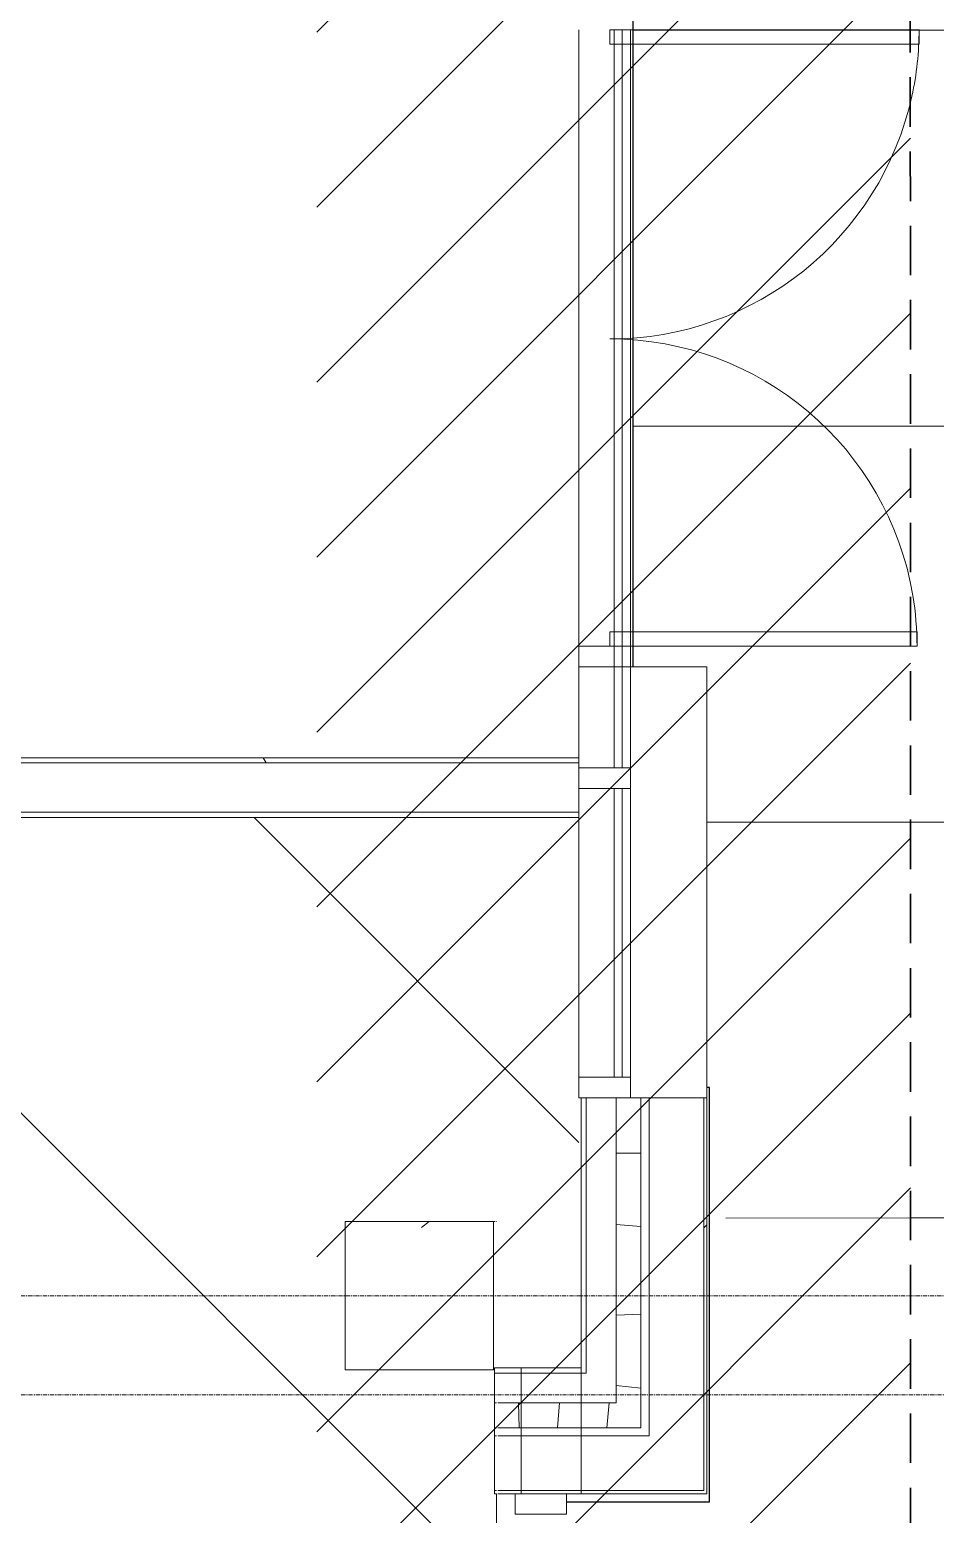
# Model space of a CAD drawing. Header units: inches. Extents: x 3268 to 7018, y 976 to 6708.
# Drawn here: x 5946 to 6055.8, y 3172.6 to 3352.6 of the extents above; entities that cross this region are included whole.
import ezdxf

# ---------------------------------------------------------------- set-up
doc = ezdxf.new("R2010")
doc.units = ezdxf.units.IN
doc.header["$MEASUREMENT"] = 0
for name, pattern in [('_Hidden Lines', [0.125, 0.0625, -0.0625]), ('Grid Line 1_2_', [0.8749999999999999, 0.4999999999999999, -0.125, 0.125, -0.125]), ('IMPORT-DASHED _2_', [8.999999999999996, 5.999999999999998, -2.999999999999999])]:
    doc.linetypes.add(name, pattern=pattern)
for name, color, linetype, lineweight in [('A-DETL', 90, 'Continuous', 9), ('A-DETL-GENF', 92, 'Continuous', 9), ('A-DOOR', 31, 'Continuous', 9), ('A-GLAZ-CURT', 52, 'Continuous', 9), ('A-GLAZ-CWMG', 51, 'Continuous', 9), ('A-WALL', 113, 'Continuous', 9), ('A-WALL-PATT', 111, 'Continuous', 15), ('C-BLDG', 3, 'Continuous', 25), ('C-ESMT-STBK', 4, 'IMPORT-DASHED _2_', 35), ('I-WALL', 2, 'Continuous', 9), ('L-PVMT-CONC-HATC', 252, 'Continuous', 15), ('S-COLS', 52, 'Continuous', 9), ('S-GRID', 1, 'Continuous', 9), ('site_dwg', 8, 'Continuous', 9)]:
    doc.layers.add(name, color=color, linetype=linetype, lineweight=lineweight)
pattern_1 = [(0, (0, 0), (122.88, 30.72), [5.069, -87.09100000000001, 5.069, -87.09100000000001, -491.52]), (0, (0, 0), (122.88, 30.72), [-184.32, 5.069, -179.251, 5.069, -87.09100000000001, -215.04]), (0, (0, 0), (122.88, 30.72), [-460.8, 5.069, -56.371, 5.069, -148.531]), (120, (46.08, 15.36), (-88.04430040425792, 91.05720161703184), [5.068999999999999, -87.091, 5.068999999999999, -87.091, -491.5199999999999]), (120, (46.08, 15.36), (-88.04430040425792, 91.05720161703184), [-184.32, 5.068999999999999, -179.2509999999999, 5.068999999999999, -87.091, -215.04]), (120, (46.08, 15.36), (-88.04430040425792, 91.05720161703184), [-460.8, 5.068999999999999, -56.371, 5.068999999999999, -148.531]), (240, (61.44, 76.8), (-34.83569959574201, -121.7772016170318), [5.069, -87.09100000000001, 5.069, -87.09100000000001, -491.52]), (240, (61.44, 76.8), (-34.83569959574201, -121.7772016170318), [-184.32, 5.069, -179.251, 5.069, -87.09100000000001, -215.04]), (240, (61.44, 76.8), (-34.83569959574201, -121.7772016170318), [-460.8, 5.069, -56.371, 5.069, -148.531])]

# ---------------------------------------------------------------- blocks, each defined once
blk = doc.blocks.new('WSP_5 Points - Structure_2022_rvt-1-Overall Retail Plan Opt 2')
at = {"layer": 'S-COLS'}
h = blk.add_hatch(dxfattribs=at)
h.set_pattern_fill('FP_8', color=256, style=0, pattern_type=2)
h.set_pattern_definition([(49.99999999999999, (0, 0), (110.1714446362807, -9.63891797635685), [11.52, -126.72]), (355, (0, 0), (-21.31237393622492, 115.5371495156537), [9.216000000000001, -101.376]), (100.451, (9.181000000000001, -0.80323), (88.85991867697865, 105.897504039145), [9.79, -107.695]), (46.184, (0, 30.72), (163.9281911283317, -25.42496604507386), [17.28, -190.08]), (96.636, (13.661, 28.601), (143.5628771593347, 149.6257499721681), [14.686, -161.543]), (351.184, (0, 30.72), (143.5647285924248, 149.6237232332607), [13.824, -152.064]), (21, (15.36, 23.04), (91.68507647920484, -61.84256385372748), [11.52, -126.72]), (326, (15.36, 23.04), (37.37329933048201, 111.3835117876708), [9.216000000000001, -101.376]), (71.45100000000001, (23, 17.886), (129.0587647679424, 49.5399005406036), [9.79, -107.695]), (37.50000000000001, (0, 0), (1.867604689172044, 51.13223029288849), [5.069, -95.07799999999999, 5.069, -97.84299999999999, -101.76]), (37.50000000000001, (0, 0), (1.867604689172044, 51.13223029288849), [-203.059, 5.069, -96.691]), (7.499999999999999, (0, 0), (40.40721900969589, 60.58148342441334), [5.069, -53.606, 5.069, -92.774, -38.784]), (7.499999999999999, (0, 0), (40.40721900969589, 60.58148342441334), [-156.518, 5.069, -33.715]), (327.5, (-34.253, 0), (81.99472561414032, -3.464267954682455), [5.069, -33.331, 5.069, -114.739, -158.976]), (327.5, (-34.253, 0), (81.99472561414032, -3.464267954682455), [-158.208, 5.069, -153.907]), (317.5, (-49.613, 0), (89.57702895818312, 15.37635275430508), [5.069, -44.85100000000001, 5.069, -74.49600000000001, -112.896]), (317.5, (-49.613, 0), (89.57702895818312, 15.37635275430508), [-129.485, 5.069, -107.827])])
h.paths.add_polyline_path([(5984.25034304753, 3190.148582565583), (6002.25034304753, 3190.148582565583), (6002.25034304753, 3208.148582565583), (5984.25034304753, 3208.148582565583)])
at = {"layer": 'S-COLS', "color": 250, "lineweight": 13}
for p, q in [((6002.250343047525, 3208.148582565581), (5984.250343047525, 3208.148582565581)), ((5984.250343047525, 3208.148582565581), (5984.250343047525, 3190.148582565581)), ((6002.250343047525, 3190.148582565581), (6002.250343047525, 3208.148582565581)), ((5984.250343047525, 3190.148582565581), (6002.250343047525, 3190.148582565581))]:
    blk.add_line(p, q, dxfattribs=at)
blk = doc.blocks.new('Rectangular Mullion - 2_5_ x 6_ rectangular-7819529-Overall Retail Plan Opt 2')
at = {"layer": 'A-GLAZ-CWMG'}
for p, q in [((0, 3.250000000000454), (-2.49999999999909, 3.250000000000454)), ((-2.49999999999909, 3.250000000000454), (-2.49999999999909, -3)), ((0, -3), (0, 3.250000000000454)), ((-2.49999999999909, -3), (0, -3))]:
    blk.add_line(p, q, dxfattribs=at)
blk = doc.blocks.new('System Panel - GLA-01 - Insulated Glass - Clear-11422719-Overall Retail Plan Opt 2')
at = {"layer": 'A-GLAZ-CURT'}
for p, q in [((17.49999999999909, -1.000000000000455), (-17.49999999999909, -1.000000000000455)), ((-17.49999999999909, -1.000000000000455), (-17.49999999999909, -1.999999999999545)), ((17.49999999999909, -1.999999999999545), (17.49999999999909, -1.000000000000455)), ((-17.49999999999909, -1.999999999999545), (17.49999999999909, -1.999999999999545))]:
    blk.add_line(p, q, dxfattribs=at)
blk = doc.blocks.new('Rectangular Mullion - 2_5_ x 6_ rectangular-V142-Overall Retail Plan Opt 2')
at = {"layer": 'A-GLAZ-CWMG'}
for p, q in [((0, 3), (-2.49999999999909, 3)), ((-2.49999999999909, 3), (-2.49999999999909, -3.250000000000454)), ((0, -3.250000000000454), (0, 3)), ((-2.49999999999909, -3.250000000000454), (0, -3.250000000000454))]:
    blk.add_line(p, q, dxfattribs=at)
blk = doc.blocks.new('Curtain Panel - Curtain Panel-10585888-Overall Retail Plan Opt 2')
at = {"layer": 'A-GLAZ-CURT'}
for p, q in [((6017.875343047515, 3352.648582565582), (6016.875343047514, 3352.648582565582)), ((6016.875343047514, 3352.648582565582), (6016.875343047514, 3263.148582565583)), ((6017.875343047515, 3263.148582565583), (6017.875343047515, 3352.648582565582)), ((6016.875343047514, 3263.148582565583), (6017.875343047515, 3263.148582565583))]:
    blk.add_line(p, q, dxfattribs=at)
blk = doc.blocks.new('Rectangular Mullion - 2_5_ x 6_ rectangular-11422713-Overall Retail Plan Opt 2')
at = {"layer": 'A-GLAZ-CWMG'}
for p, q in [((6018.875343047515, 3260.648582565583), (6018.875343047515, 3225.648582565586)), ((6012.625343047515, 3257.135072902369), (6012.625343047515, 3225.648582565586))]:
    blk.add_line(p, q, dxfattribs=at)
blk = doc.blocks.new('Curtain Wall-Ext Dbl Door-Framed - SEE ELEV-10585939-Overall Retail Plan Opt 2')
at = {"layer": 'A-DOOR'}
for p, q in [((-35.62499999999969, -0.4999999999999875), (-37.37499999999975, -0.4999999999999875)), ((-37.37499999999969, -0.4999999999999902), (-37.37499999999969, -36.94745997059216)), ((-35.62499999999969, -0.4999999999999875), (-35.62499999999969, -36.94737169499106)), ((35.6249999999996, -0.4999999999997903), (37.37499999999987, -0.4999999999997903)), ((35.6249999999996, -0.4999999999997903), (35.6249999999996, -36.94377761694552)), ((37.37499999999984, -0.4999999999983222), (37.37499999999984, -36.94368934134442)), ((-37.37499999999969, -36.94745997059216), (-37.37499999999969, -37.74999999999987)), ((-35.62499999999969, -37.74999999999986), (-37.37499999999974, -37.74999999999986)), ((-35.62499999999969, -36.94737169499106), (-35.62499999999969, -37.74999999999986)), ((35.6249999999996, -36.94377761694552), (35.6249999999996, -37.99999999999989)), ((37.37499999999984, -36.94368934134442), (37.37499999999984, -37.99999999999989)), ((35.6249999999996, -37.99999999999989), (37.37499999999999, -37.99999999999989))]:
    blk.add_line(p, q, dxfattribs=at)
for centre, radius, start, end in [((-37.37499999999975, -0.5000000000001074), 37.24999999999974, 279.4879587090237, 5.025276396712356e-13), ((37.37500000000001, -0.4999999999998756), 37.50000000000005, 180.0000000000001, 257.6046170003588), ((-37.37499999999975, -0.5000000000001074), 37.24999999999974, 269.9999999999997, 279.4879587090238), ((37.37500000000001, -0.4999999999998756), 37.50000000000001, 257.6046170003587, 269.9999999999997)]:
    blk.add_arc(centre, radius, start, end, dxfattribs=at)
blk = doc.blocks.new('Rectangular Mullion - 2_5_ x 6_ rectangular-10585935-Overall Retail Plan Opt 2')
at = {"layer": 'A-GLAZ-CWMG'}
for p, q in [((-1.250000000000909, 3), (1.250000000000909, 3)), ((-1.250000000000909, -3.250000000000454), (-1.250000000000909, 3)), ((1.250000000000909, 3), (1.250000000000909, -3.250000000000454)), ((1.250000000000909, -3.250000000000454), (-1.250000000000909, -3.250000000000454))]:
    blk.add_line(p, q, dxfattribs=at)
blk = doc.blocks.new('Rectangular Mullion - 2_5_ x 6_ rectangular-10585938-Overall Retail Plan Opt 2')
at = {"layer": 'A-GLAZ-CWMG'}
for p, q in [((6012.625343047515, 3352.648582565582), (6012.625343047515, 3277.898582565583)), ((6018.875343047515, 3352.648582565582), (6018.875343047515, 3277.898582565583))]:
    blk.add_line(p, q, dxfattribs=at)
blk = doc.blocks.new('Rectangular Mullion - 2_5_ x 6_ rectangular-V174-Overall Retail Plan Opt 2')
at = {"layer": 'A-GLAZ-CWMG'}
for p, q in [((-1.250000000000909, 3), (1.250000000000909, 3)), ((-1.250000000000909, -3.250000000000454), (-1.250000000000909, 3)), ((1.250000000000909, 3), (1.250000000000909, -3.250000000000454)), ((1.250000000000909, -3.250000000000454), (-1.250000000000909, -3.250000000000454))]:
    blk.add_line(p, q, dxfattribs=at)
blk = doc.blocks.new('Rectangular Mullion - 2_5_ x 6_ rectangular-11422718-Overall Retail Plan Opt 2')
at = {"layer": 'A-GLAZ-CWMG'}
for p, q in [((6012.625343047515, 3275.398582565582), (6012.625343047515, 3264.38507290237)), ((6018.875343047515, 3275.398582565582), (6018.875343047515, 3263.148582565584))]:
    blk.add_line(p, q, dxfattribs=at)
blk = doc.blocks.new('site_dwg-12440225-Overall Retail Plan Opt 2')
at = {"layer": 'C-ESMT-STBK'}
h = blk.add_hatch(dxfattribs=at)
h.set_pattern_fill('FP_236', color=43, style=0, pattern_type=2)
h.set_pattern_definition([(41.19300000000002, (24349227.445, 9821790.73), (-9.878962955707756, 11.2874306606842), [])])
h.paths.add_polyline_path([(24340754.41764874, 9814238.256800799), (24341007.28369483, 9818038.207201697), (24340597.61508091, 9818336.289935663), (24339080.54507963, 9818175.041572), (24339041.04656363, 9818170.586227996), (24338991.68861391, 9818164.27902802), (24338951.70183868, 9818158.637384389), (24338912.96937073, 9818152.689061128), (24338874.36010189, 9818146.280125272), (24338835.87236292, 9818139.411975248), (24338797.50579851, 9818132.085986648), (24338766.50818425, 9818125.853604812), (24338766.89231019, 9818124.002092425), (24338807.18576453, 9818132.259389622), (24338846.06993594, 9818139.731584428), (24338885.04424, 9818146.727429258), (24338924.10287013, 9818153.245822722), (24338956.51865115, 9818158.316607647), (24338953.32382087, 9818110.342748318), (24338969.07279708, 9818112.710400388), (24339007.86497075, 9818118.055290567), (24339046.71994471, 9818122.92269113), (24339092.45343486, 9818128.037917001), (24340292.99008468, 9818255.650188034), (24340584.31472673, 9818286.605874758), (24340934.68922023, 9818031.666679043), (24340687.3560084, 9814314.861073798), (24339595.34670922, 9814726.863514047), (24339587.50957331, 9814715.68687136), (24338715.45843181, 9815327.180653278), (24338691.60180446, 9815293.158049863), (24339013.48739237, 9815068.288049085), (24339549.36884944, 9814692.907733086), (24340725.61240819, 9814249.124683892)])
h.paths.add_polyline_path([(24338722.46981283, 9815337.179779818), (24338763.80719084, 9815396.132170605), (24338658.92817304, 9815468.79891386), (24338617.74228099, 9815409.741564125), (24338722.19139668, 9815337.372683933)])
at = {"layer": 'C-BLDG', "color": 213}
blk.add_line((24340830.33621494, 9815885.728237819), (24340835.63104463, 9815965.3022744), dxfattribs=at)
at = {"layer": 'C-BLDG', "color": 213, "flags": 128}
blk.add_lwpolyline([(24340815.56636061, 9815785.232208064), (24340832.84320414, 9815784.08261269), (24340836.17944479, 9815834.221739108), (24340835.86703763, 9815834.242526574)], dxfattribs=at)
at = {"layer": 'C-ESMT-STBK', "color": 43}
blk.add_line((24341007.27473861, 9818038.206394771), (24340754.40937513, 9814238.266251713), dxfattribs=at)
at = {"layer": 'L-PVMT-CONC-HATC', "color": 53}
for p, q in [((24340869.02347893, 9815960.498585097), (24340835.46001191, 9815962.731886987)), ((24340948.83414867, 9815955.188009782), (24340869.02347893, 9815960.498585097)), ((24340865.83638853, 9815912.604509735), (24340832.27315518, 9815914.837796075)), ((24340945.64729185, 9815907.293918876), (24340865.83638853, 9815912.604509735)), ((24340862.64929812, 9815864.710434373), (24340838.00525828, 9815866.350240557)), ((24340942.46043503, 9815859.39982797), (24340862.64929812, 9815864.710434373)), ((24340859.46220772, 9815816.81635901), (24340837.12461925, 9815818.302694688)), ((24340939.27357822, 9815811.505737064), (24340859.46220772, 9815816.81635901))]:
    blk.add_line(p, q, dxfattribs=at)

msp = doc.modelspace()

# ---------------------------------------------------------------- block references
at = {"lineweight": 5}
msp.add_blockref('WSP_5 Points - Structure_2022_rvt-1-Overall Retail Plan Opt 2', (0, 0), dxfattribs=at)

# ---------------------------------------------------------------- next in the draw order: hatches: boundary and pattern name
at = {"layer": 'A-DETL-GENF'}
h = msp.add_hatch(dxfattribs=at)
h.set_pattern_fill('FP_14', style=0, pattern_type=2)
h.set_pattern_definition([(135, (0, 0), (-32.04961485728027, -32.04961485728027), [])])
h.paths.add_polyline_path([(6002.626172864583, 2870.77358256558), (6002.626172864583, 3190.14858256558), (6012.625343047521, 3190.14858256558), (6012.625343047521, 3257.135072902372), (5287.750343047554, 3257.135072902373), (5287.750343047554, 3214.148582565584), (5313.500343047544, 3214.148582565584), (5313.500343047544, 3189.898582565584), (5323.750343047556, 3189.898582565584), (5323.750343047556, 3115.398582565584), (5287.750343047554, 3115.398582565584), (5287.750343047554, 2870.773582565583), (5982.148376340589, 2870.77358256558)])
at = {"layer": 'A-WALL-PATT', "lineweight": 9}
h = msp.add_hatch(dxfattribs=at)
h.set_pattern_fill('FP_1', color=256, style=0, pattern_type=2)
h.set_pattern_definition(pattern_1)
h.paths.add_polyline_path([(5940.854376340589, 3263.760072902373), (6012.625343047521, 3263.760072902373), (6012.625343047521, 3264.385072902372), (5280.500343047555, 3264.385072902375), (5280.500343047556, 3263.760072902376), (5775.678376340588, 3263.760072902374)])
h = msp.add_hatch(dxfattribs=at)
h.set_pattern_fill('FP_1', color=256, style=0, pattern_type=2)
h.set_pattern_definition(pattern_1)
h.paths.add_polyline_path([(6010.858717787468, 3257.135072902372), (6012.625343047521, 3257.135072902372), (6012.625343047521, 3257.760072902371), (5287.125343047555, 3257.760072902373), (5287.125343047555, 3257.135072902374), (6002.626172864583, 3257.135072902372)])
h = msp.add_hatch(dxfattribs=at)
h.set_pattern_fill('FP_119', color=256, angle=264.9999999999999, style=0, pattern_type=2)
h.set_pattern_definition([(174.9999999999999, (6028.125605798868, 3206.773978590484), (-8.366951303775357, -95.63469101680755), []), (179.9999999999999, (6028.12526120446, 3216.373537845014), (-1.829647544582258e-13, -96), []), (171.9999999999999, (6028.125003765796, 3225.974093294244), (-13.36061769216646, -95.06573459919072), []), (186.9999999999999, (6028.125655366088, 3235.573565393032), (11.69945696689395, -95.28443055756694), []), (175.9999999999999, (6028.12531077168, 3245.173124647563), (-6.6966214794362, -95.76614882494312), []), (184.9999999999999, (6028.125053333017, 3254.773680096793), (8.366951303775018, -95.63469101680758), []), (177.9999999999999, (6028.125704933308, 3264.373152195581), (-3.350351683440258, -95.94151939383319), []), (183.9999999999999, (6028.125447494643, 3273.97370764481), (6.69662147943588, -95.76614882494313), []), (173.9999999999999, (6028.125102900236, 3283.573266899341), (-10.03473247369491, -95.47410195535423), []), (181.9999999999999, (6028.12584165627, 3293.173735192827), (3.350351683439895, -95.94151939383319), [])])
h.paths.add_polyline_path([(6020.125343047521, 3186.148582565581), (6020.125343047521, 3223.148582565588), (6017.125343047521, 3223.148582565588), (6017.125343047521, 3186.148582565581)])
h = msp.add_hatch(dxfattribs=at)
h.set_pattern_fill('FP_16', color=256, style=0, pattern_type=2)
h.set_pattern_definition([(45, (0, 0), (-32.04961485728027, 32.04961485728027), [])])
h.paths.add_polyline_path([(6027.75034304752, 3175.52358256558), (6028.12534304752, 3175.52358256558), (6028.12534304752, 3223.148582565588), (6027.750343047519, 3223.148582565588), (6027.750343047519, 3182.148582565579)])
h = msp.add_hatch(dxfattribs=at)
h.set_pattern_fill('FP_127', color=256, angle=-94.99999999999946, style=0, pattern_type=2)
h.set_pattern_definition([(85.00000000000054, (6015.250294770421, 3175.148792505381), (-95.63469101680765, 8.36695130377429), []), (90, (6024.850850219648, 3175.149049944045), (-96.00000000000001, -8.899547765395255e-13), []), (82.00000000000055, (6034.450322318437, 3175.148398343754), (-95.06573459919086, 13.36061769216538), []), (97.00000000000054, (6044.050877767667, 3175.148655782419), (-95.2844305575668, -11.69945696689508), []), (86.00000000000055, (6053.650437022197, 3175.149000376826), (-95.7661488249432, 6.696621479435109), []), (95.00000000000054, (6063.250905315684, 3175.148261620791), (-95.63469101680748, -8.366951303776101), []), (88.00000000000054, (6072.850464570215, 3175.148606215198), (-95.9415193938332, 3.350351683439209), []), (94.00000000000053, (6082.451020019445, 3175.148863653863), (-95.76614882494306, -6.696621479436924), []), (84.00000000000055, (6092.050492118232, 3175.148212053572), (-95.47410195535434, 10.03473247369382), []), (92.00000000000053, (6101.651047567462, 3175.148469492236), (-95.94151939383316, -3.350351683440985), [])])
h.paths.add_polyline_path([(6009.436729427077, 3183.148582565578), (6020.125343047521, 3183.148582565578), (6020.125343047521, 3186.148582565581), (6002.376172864603, 3186.148582565581), (6002.376172864605, 3183.148582565578), (6002.795376340589, 3183.148582565578)])
h = msp.add_hatch(dxfattribs=at)
h.set_pattern_fill('FP_116', color=256, angle=-94.99999999999946, style=0, pattern_type=2)
h.set_pattern_definition([(85.00000000000054, (6009.250456606468, 3175.148712552682), (-95.63469101680765, 8.36695130377429), []), (90, (6018.851012055698, 3175.148969991346), (-96.00000000000001, -8.899547765395255e-13), []), (82.00000000000055, (6028.450484154486, 3175.148318391055), (-95.06573459919086, 13.36061769216538), []), (97.00000000000054, (6038.051039603714, 3175.148575829719), (-95.2844305575668, -11.69945696689508), []), (86.00000000000055, (6047.650598858246, 3175.148920424127), (-95.7661488249432, 6.696621479435109), []), (95.00000000000054, (6057.251067151733, 3175.148181668093), (-95.63469101680748, -8.366951303776101), []), (88.00000000000054, (6066.850626406263, 3175.1485262625), (-95.9415193938332, 3.350351683439209), []), (94.00000000000053, (6076.451181855492, 3175.148783701164), (-95.76614882494306, -6.696621479436924), []), (84.00000000000055, (6086.050653954282, 3175.148132100873), (-95.47410195535434, 10.03473247369382), []), (92.00000000000053, (6095.651209403512, 3175.148389539537), (-95.94151939383316, -3.350351683440985), [])])
h.paths.add_polyline_path([(6009.436729427077, 3183.148582565578), (6012.875343047521, 3183.148582565578), (6012.875343047521, 3186.148582565581), (6005.626172864585, 3186.148582565581), (6005.626172864585, 3183.148582565578)])

# ---------------------------------------------------------------- next in the draw order: linework, layer by layer
at = {"layer": 'A-DETL', "linetype": '_Hidden Lines'}
msp.add_line((6002.62617286458, 3208.148582565579), (5984.62617286458, 3208.148582565579), dxfattribs=at)
at = {"layer": 'A-WALL'}
for p, q in [((6018.875343047516, 3275.398582565582), (6028.125343047515, 3275.398582565582)), ((6028.125343047515, 3275.398582565582), (6028.125343047515, 3223.148582565585)), ((6012.625343047516, 3263.760072902372), (5281.125343047552, 3263.760072902375)), ((6012.625343047516, 3257.760072902369), (5287.125343047552, 3257.760072902372)), ((6013.500343047516, 3223.148582565587), (6013.500343047514, 3189.773582565576)), ((6017.125343047516, 3223.148582565587), (6017.125343047516, 3186.14858256558)), ((6020.125343047516, 3223.148582565587), (6020.125343047516, 3183.14858256558)), ((6021.125343047515, 3223.148582565587), (6021.125343047515, 3182.148582565578)), ((6027.750343047514, 3223.148582565587), (6027.750343047516, 3175.523582565579)), ((6013.500343047514, 3189.773582565576), (6002.3761728646, 3189.773582565576)), ((6002.62617286458, 3186.14858256558), (6002.3761728646, 3186.14858256558)), ((6017.125343047516, 3186.14858256558), (6002.795376340585, 3186.14858256558)), ((6002.62617286458, 3183.148582565577), (6002.3761728646, 3183.148582565577)), ((6020.125343047516, 3183.148582565577), (6002.795376340585, 3183.148582565577)), ((6002.62617286458, 3182.148582565578), (6002.3761728646, 3182.148582565578)), ((6021.125343047515, 3182.148582565578), (6002.795376340585, 3182.148582565578)), ((6002.62617286458, 3175.523582565579), (6002.3761728646, 3175.523582565579)), ((6027.750343047516, 3175.523582565579), (6002.795376340585, 3175.523582565579))]:
    msp.add_line(p, q, dxfattribs=at)
at = {"layer": 'A-WALL', "lineweight": 15}
for p, q in [((6028.125343047514, 3223.148582565587), (6012.875343047515, 3223.148582565587)), ((6012.875343047515, 3223.148582565587), (6012.875343047515, 3175.148582565579)), ((6028.125343047514, 3175.148582565579), (6028.125343047514, 3223.148582565587)), ((6012.875343047515, 3190.398582565578), (6002.3761728646, 3190.398582565578)), ((6002.3761728646, 3190.398582565578), (6002.3761728646, 3190.148490501615)), ((6002.3761728646, 3190.121055440326), (6002.3761728646, 3175.148582565579)), ((6005.62617286458, 3190.398582565578), (6005.62617286458, 3175.148582565579)), ((6002.3761728646, 3175.148582565579), (6002.62617286458, 3175.148582565579)), ((6002.795376340585, 3175.148582565579), (6028.125343047514, 3175.148582565579))]:
    msp.add_line(p, q, dxfattribs=at)
at = {"layer": 'I-WALL', "lineweight": 15}
for p, q in [((6012.625343047516, 3264.385072902371), (5280.500343047551, 3264.385072902374)), ((6012.625343047516, 3257.13507290237), (6012.625343047516, 3264.385072902371)), ((5287.750343047552, 3257.135072902373), (6012.625343047516, 3257.13507290237))]:
    msp.add_line(p, q, dxfattribs=at)
at = {"layer": 'I-WALL'}
msp.add_line((6002.62617286458, 3150.148582565577), (6002.62617286458, 3175.148582565578), dxfattribs=at)
at = {"layer": 'S-GRID', "linetype": 'Grid Line 1_2_'}
for p, q in [((6788.078166544342, 3199.148582565576), (3735.343510317574, 3199.148582565585)), ((6493.236018851905, 3187.14858256557), (3735.343510317574, 3187.148582565579))]:
    msp.add_line(p, q, dxfattribs=at)

# ---------------------------------------------------------------- next in the draw order: block references
at = {"layer": 'A-DOOR', "rotation": 90}
msp.add_blockref('Curtain Wall-Ext Dbl Door-Framed - SEE ELEV-10585939-Overall Retail Plan Opt 2', (6015.875343047515, 3315.273582565582), dxfattribs=at)
at = {"layer": 'A-GLAZ-CURT'}
msp.add_blockref('Curtain Panel - Curtain Panel-10585888-Overall Retail Plan Opt 2', (0, 0), dxfattribs=at)
at = {"layer": 'A-GLAZ-CURT', "rotation": 90}
msp.add_blockref('System Panel - GLA-01 - Insulated Glass - Clear-11422719-Overall Retail Plan Opt 2', (6015.875343047515, 3243.148582565585), dxfattribs=at)
at = {"layer": 'A-GLAZ-CWMG'}
for name in ['Rectangular Mullion - 2_5_ x 6_ rectangular-10585938-Overall Retail Plan Opt 2', 'Rectangular Mullion - 2_5_ x 6_ rectangular-11422718-Overall Retail Plan Opt 2', 'Rectangular Mullion - 2_5_ x 6_ rectangular-11422713-Overall Retail Plan Opt 2']:
    msp.add_blockref(name, (0, 0), dxfattribs=at)
at = {"layer": 'A-GLAZ-CWMG', "extrusion": (0, 0, -1), "rotation": 90}
for name, p in [('Rectangular Mullion - 2_5_ x 6_ rectangular-10585935-Overall Retail Plan Opt 2', (-6015.875343047515, 3276.648582565582)), ('Rectangular Mullion - 2_5_ x 6_ rectangular-V174-Overall Retail Plan Opt 2', (-6015.875343047515, 3261.898582565584))]:
    msp.add_blockref(name, p, dxfattribs=at)
at = {"layer": 'A-GLAZ-CWMG'}
for name, p, rotation in [('Rectangular Mullion - 2_5_ x 6_ rectangular-V142-Overall Retail Plan Opt 2', (6015.875343047515, 3223.148582565587), 270), ('Rectangular Mullion - 2_5_ x 6_ rectangular-7819529-Overall Retail Plan Opt 2', (6008.126172864578, 3175.148582565578), 89.9999999999997)]:
    msp.add_blockref(name, p, dxfattribs=dict(at, rotation=rotation))
at = {"layer": 'site_dwg', "color": 53, "lineweight": 15, "rotation": 3.810000000000009}
msp.add_blockref('site_dwg-12440225-Overall Retail Plan Opt 2', (-23628768.691637, -11408316.78144797), dxfattribs=at)

doc.saveas('drawing.dxf')
